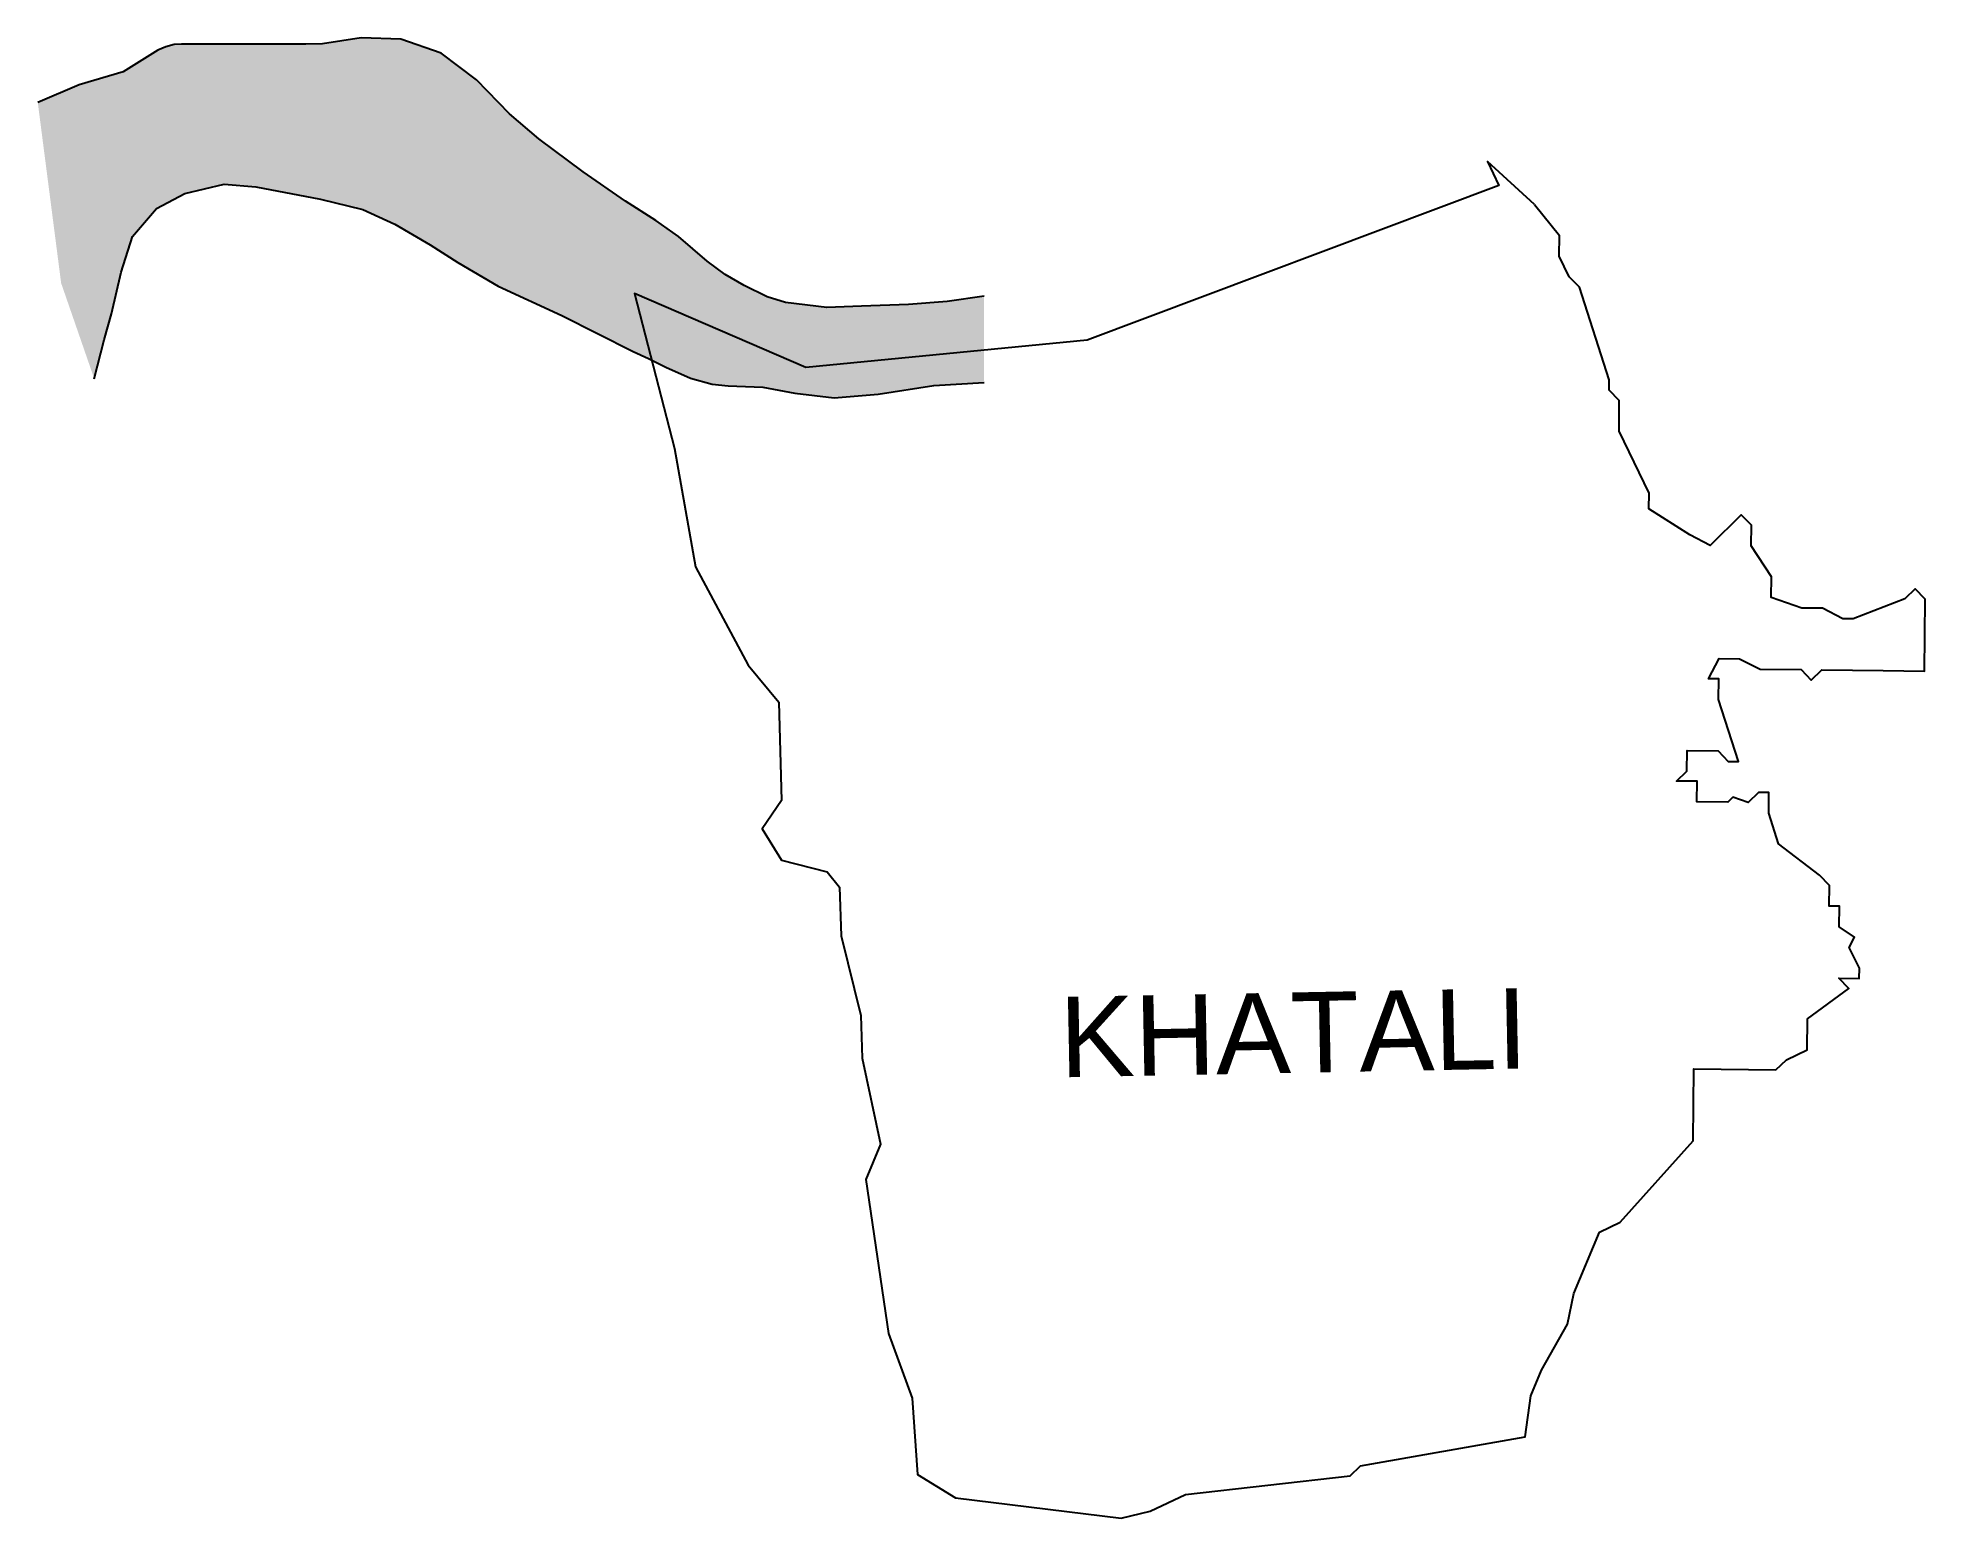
# Model space of a CAD drawing. Header units: feet. Extents: x 261779 to 264331, y 2166896 to 2168899.
import ezdxf

# ---------------------------------------------------------------- set-up
doc = ezdxf.new("R2010")
doc.units = ezdxf.units.FT
doc.header["$MEASUREMENT"] = 0
for name, color, linetype in [('CREEK', 132, 'Continuous'), ('VILLAGE BOUNDRY', 3, 'Continuous'), ('VILLAGE NAME', 250, 'Continuous')]:
    doc.layers.add(name, color=color, linetype=linetype)

msp = doc.modelspace()

# ---------------------------------------------------------------- hatches: boundary and pattern name
at = {"layer": 'CREEK'}
h = msp.add_hatch(dxfattribs=at)
h.set_pattern_fill('DASH', color=256, scale=64)
h.paths.add_polyline_path([(262164.2, 2168890.5), (262141.8, 2168890), (262063.5, 2168890), (262057.6, 2168890), (261973.4, 2168890.2), (261963.5, 2168889.5), (261952.6, 2168886.3), (261941.6, 2168882.1), (261894.7, 2168852.5), (261835.4, 2168835), (261779.3, 2168811.4), (261810.9, 2168566.9), (261855.6, 2168437.7), (261869, 2168490.3), (261878.8, 2168525.6), (261892.1, 2168581.7), (261907.5, 2168629.8), (261940, 2168667.9), (261978.2, 2168688.3), (262031.4, 2168700.9), (262074.2, 2168697.3), (262161.5, 2168680.7), (262218.7, 2168666.7), (262261.9, 2168646.9), (262309.9, 2168618.9), (262347.4, 2168594.7), (262401.8, 2168562.9), (262488, 2168523.3), (262584.3, 2168474.4), (262605, 2168465.2), (262628.5, 2168453.2), (262661.6, 2168438.2), (262690.9, 2168430.3), (262712.8, 2168428), (262759.6, 2168426.4), (262802.9, 2168417.9), (262855.8, 2168411.9), (262915.4, 2168416.7), (262990.6, 2168428.3), (263058.7, 2168432.7), (263058.7, 2168549.5), (263008.5, 2168542.1), (262956.5, 2168538.1), (262892.8, 2168535.6), (262846.1, 2168533.9), (262790.2, 2168540.9), (262765.2, 2168548.2), (262734.1, 2168563.7), (262708.7, 2168578.7), (262684.2, 2168596.8), (262645.3, 2168630), (262614.8, 2168651.6), (262574, 2168677.7), (262516.8, 2168717.5), (262456.9, 2168762.1), (262417, 2168795.9), (262372.3, 2168841.7), (262324.5, 2168878.1), (262270.3, 2168896.8), (262216.3, 2168898.8)])

# ---------------------------------------------------------------- linework, layer by layer
at = {"color": 3}
msp.add_lwpolyline([(263802.5, 2168673.3), (263836.6, 2168631.4)], dxfattribs=at)
at = {"layer": 'CREEK', "flags": 128}
for points in [[(262614.8, 2168651.6), (262574, 2168677.7), (262516.8, 2168717.5), (262456.9, 2168762.1), (262417, 2168795.9), (262372.3, 2168841.7), (262324.5, 2168878.1), (262270.3, 2168896.8), (262216.3, 2168898.8), (262164.2, 2168890.5), (262141.8, 2168890), (262063.5, 2168890), (262057.6, 2168890), (261973.4, 2168890.2), (261963.5, 2168889.5), (261952.6, 2168886.3), (261941.6, 2168882.1), (261894.7, 2168852.5), (261835.4, 2168835), (261779.3, 2168811.4)], [(261855.6, 2168437.7), (261869, 2168490.3), (261878.8, 2168525.6), (261892.1, 2168581.7), (261907.5, 2168629.8), (261940, 2168667.9), (261978.2, 2168688.3), (262031.4, 2168700.9), (262074.2, 2168697.3), (262161.5, 2168680.7), (262218.7, 2168666.7), (262261.9, 2168646.9), (262309.9, 2168618.9), (262347.4, 2168594.7), (262401.8, 2168562.9), (262488, 2168523.3), (262584.3, 2168474.4), (262605, 2168465.2), (262628.5, 2168453.2), (262661.6, 2168438.2), (262690.9, 2168430.3), (262712.8, 2168428), (262759.6, 2168426.4), (262802.9, 2168417.9), (262855.8, 2168411.9), (262915.4, 2168416.7), (262990.6, 2168428.3), (263058.7, 2168432.7)], [(263058.7, 2168549.5), (263008.5, 2168542.1), (262956.5, 2168538.1), (262892.8, 2168535.6), (262846.1, 2168533.9), (262790.2, 2168540.9), (262765.2, 2168548.2), (262734.1, 2168563.7), (262708.7, 2168578.7), (262684.2, 2168596.8), (262645.3, 2168630), (262614.8, 2168651.6)]]:
    msp.add_lwpolyline(points, dxfattribs=at)
at = {"layer": 'VILLAGE BOUNDRY', "color": 3}
msp.add_lwpolyline([(263802.5, 2168673.3), (263739.2, 2168731.5), (263754.5, 2168699), (263754.5, 2168699), (263754.5, 2168699), (263754.5, 2168699), (263754.5, 2168699), (263198, 2168490), (263198, 2168490), (263198, 2168490), (263198, 2168490), (263198, 2168490), (262817.5, 2168452.8), (262586, 2168553.1), (262640.3, 2168343.4), (262668.7, 2168183.2), (262668.7, 2168183.2), (262668.7, 2168183.2), (262668.7, 2168183.2), (262739.6, 2168050.2), (262739.6, 2168050.2), (262739.6, 2168050.2), (262739.6, 2168050.2), (262739.6, 2168050.2), (262781, 2168000.2), (262784.6, 2167867.1), (262758.7, 2167828.9), (262758.7, 2167828.9), (262784.9, 2167786.7), (262846.5, 2167770.6), (262846.5, 2167770.6), (262863, 2167750.2), (262865.3, 2167684.4), (262892.1, 2167576.5), (262893.7, 2167518.6), (262893.7, 2167518.6), (262893.7, 2167518.6), (262918.8, 2167402.6), (262898.8, 2167354.5), (262898.8, 2167354.5), (262929.3, 2167146.3), (262929.3, 2167146.3), (262929.3, 2167146.3), (262961.2, 2167058.9), (262961.2, 2167058.9), (262968.6, 2166955.8), (263019.8, 2166924.1), (263243.9, 2166896.5), (263243.9, 2166896.5), (263243.9, 2166896.5), (263283.2, 2166906.1), (263330.8, 2166928.6), (263442.1, 2166941.2), (263553.4, 2166953.8), (263567.4, 2166967.6), (263790.1, 2167006.7), (263797.7, 2167062.2), (263812, 2167096.7), (263847.4, 2167158.8), (263856.1, 2167200.3), (263890.5, 2167283.3), (263918.4, 2167296.9), (264017, 2167406.9), (264018.1, 2167504.1), (264129.2, 2167502.8), (264143.2, 2167516.6), (264171.2, 2167530.1), (264171.7, 2167571.8), (264227.7, 2167612.8), (264214, 2167626.9), (264241.7, 2167626.5), (264241.9, 2167640.5), (264228.3, 2167668.4), (264235.3, 2167682.3), (264214.7, 2167696.3), (264215.1, 2167724.1), (264201.2, 2167724.3), (264201.5, 2167752.1), (264187.8, 2167766.1), (264132.7, 2167808.4), (264119.3, 2167850.2), (264119.6, 2167878), (264105.7, 2167878.2), (264091.7, 2167864.4), (264070.9, 2167871.6), (264063.9, 2167864.8), (264022.2, 2167865.2), (264022.5, 2167893.3), (263994.8, 2167893.3), (264008.8, 2167907.1), (264009.1, 2167934.8), (264050.8, 2167934.3), (264064.5, 2167920.1), (264078.4, 2167920.1), (264051.6, 2168003.8), (264051.9, 2168031.6), (264038, 2168031.7), (264052.3, 2168059.4), (264080, 2168059), (264107.6, 2168044.8), (264163.2, 2168044.2), (264176.9, 2168030.1), (264191, 2168043.9), (264274.3, 2168042.9), (264329.9, 2168042.3), (264331, 2168139.5), (264317.2, 2168153.5), (264303.2, 2168139.8), (264233.4, 2168112.8), (264219.5, 2168113), (264191.9, 2168127.5), (264164.1, 2168127.5), (264122.6, 2168141.9), (264122.9, 2168169.7), (264095.7, 2168211.7), (264096, 2168239.5), (264082.2, 2168253.5), (264040.1, 2168212.3), (264012.5, 2168226.5), (263957.5, 2168261.8), (263957.6, 2168282.7), (263944, 2168310.6), (263917.3, 2168366.5), (263917.3, 2168408.2), (263903.6, 2168422.2), (263903.8, 2168436.1), (263863.5, 2168561.6), (263849.8, 2168575.6), (263836.2, 2168603.6), (263836.6, 2168631.4)], dxfattribs=at)

# ---------------------------------------------------------------- texts
at = {"layer": 'VILLAGE NAME', "insert": (263159.5, 2167601.5), "char_height": 108.748, "attachment_point": 1, "rotation": 1.1028}
msp.add_mtext_dynamic_manual_height_columns('{\\fArial|b0|i0|c0|p34;KHATALI}', width=726.929, gutter_width=543.7, heights=[0], dxfattribs=at)
msp.add_mtext_dynamic_manual_height_columns('{\\fArial|b0|i0|c0|p34;KHATALI}', width=726.929, gutter_width=543.7, heights=[0], dxfattribs=at)

doc.saveas('drawing.dxf')
